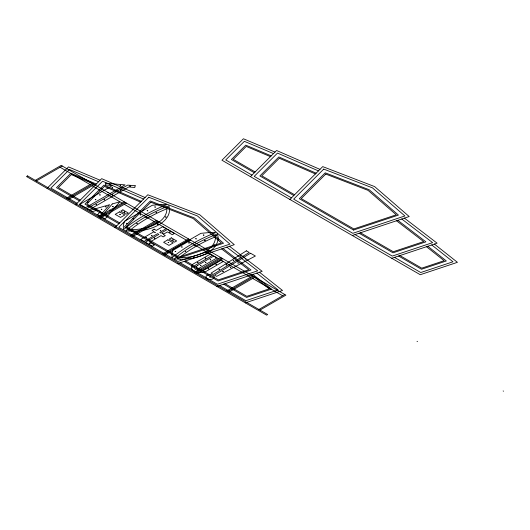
<?xml version="1.0" encoding="UTF-8"?>
<svg xmlns="http://www.w3.org/2000/svg" width="530" height="530" viewBox="0 0 530 530"><rect width="100%" height="100%" fill="white"/><g stroke="black" fill="none" stroke-linecap="round" stroke-linejoin="round"><path stroke-width="0.79" d="M47.044 188.382L68.509 166.917L100.11 180.227M75.518 204.819L101.68 178.656L145.054 197.524M114.977 227.602L147.81 194.768L199.697 214.736L234.286 244.688L177.411 263.648M250.425 176.662L276.587 150.5L319.961 169.368M289.883 199.446L322.717 166.612L374.604 186.58L409.193 216.538L352.317 235.492M35.272 180.352L61.169 165.4L285.882 295.137L259.985 310.083M36.345 180.969L62.242 166.016M66.303 198.266L92.2 183.314M67.376 198.882L93.273 183.936M68.443 199.505L94.34 184.553M98.408 216.803L124.305 201.851M99.474 217.419L125.371 202.467M100.548 218.035L126.445 203.083M130.506 235.333L156.403 220.381M131.579 235.949L157.476 221.003M132.679 236.552L158.543 221.619M162.611 253.87L188.508 238.917M163.677 254.486L189.574 239.534M164.75 255.102L190.648 240.15M194.709 272.4L220.606 257.447M195.782 273.016L221.679 258.07M196.849 273.639L222.746 258.686M226.814 290.937L252.711 275.984M227.88 291.553L253.777 276.6M228.953 292.169L254.85 277.216M258.912 309.467L284.809 294.514M178.656 258.19L223.514 243.237L194.238 217.883L150.328 200.983L124.431 226.88L178.789 258.269M353.563 230.033L398.421 215.081L369.145 189.733L325.235 172.826L299.337 198.73L353.695 230.113M216.869 286.432L262.184 271.327L229.51 246.284M245.344 302.868L282.517 290.473L259.475 272.228M391.776 258.276L437.098 243.171L404.417 218.128M417.024 341.313L417.547 341.512M275.024 152.07L243.416 138.767L221.951 160.226L420.25 274.712L457.423 262.323L434.381 244.072M273.5 153.587L244.356 141.325L225.734 159.941L251.988 175.099M271.214 155.873L245.761 145.154L231.411 159.51L254.34 172.747M270.452 156.635L246.231 146.432L233.299 159.364L255.122 171.965M98.593 181.744L69.443 169.474L50.827 188.097L77.082 203.255M96.308 184.029L70.854 173.31L56.498 187.666L79.434 200.903M95.546 184.791L71.318 174.589L58.393 187.521L80.215 200.121M318.437 170.892L277.501 153.084L254.208 176.377L291.447 197.882M316.152 173.177L278.866 156.959L259.879 175.947L293.799 195.53M315.39 173.939L279.323 158.251L261.774 175.801L294.581 194.748M143.531 199.048L102.588 181.24L79.301 204.534L116.54 226.032M141.245 201.334L103.959 185.116L84.972 204.103L118.892 223.686M140.483 202.096L104.41 186.408L86.86 203.957L119.674 222.898M360.46 232.783L393.273 251.723L423.669 241.594L396.5 220.765M399.918 255.559L421.741 268.16L444.14 260.7L426.471 246.708M359.101 233.233L393.022 252.817L425.908 241.852L397.818 220.328M398.56 256.017L421.496 269.253L446.353 260.965L427.789 246.271M355.034 234.591L392.279 256.089L432.619 242.641L401.78 219.009M394.492 257.368L420.747 272.526L452.998 261.78L431.745 244.953M60.102 167.255L90.06 184.553M92.2 185.785L122.165 203.083M124.305 204.322L154.263 221.619M156.403 222.852L186.368 240.15M188.508 241.388L218.466 258.686M220.606 259.919L250.571 277.216M252.711 278.455L282.669 295.753M185.553 260.932L218.367 279.88L248.762 269.75L221.586 248.921M225.011 283.716L246.834 296.316L269.227 288.85L251.565 274.865M184.195 261.389L218.115 280.973L250.995 270.008L222.911 248.484M223.653 284.166L246.589 297.409L271.446 289.122L252.883 274.427M180.127 262.748L217.366 284.246L257.712 270.797L226.873 247.165M219.586 285.524L245.84 300.682L278.091 289.936L256.838 273.109M503.149 390.935L503.5 391.233M123.921 222.845L123.291 226.204L123.543 229.583A172.886 99.812 0 0 1 166.771 204.626L160.921 204.481L152.276 205.276L124.669 221.209L123.921 222.845M172.528 250.909L171.899 254.268L172.151 257.646A172.886 99.812 0 0 1 215.379 232.683L209.529 232.544L200.877 233.339L173.277 249.272L172.528 250.909M135.19 185.752L134.799 187.487L128.75 186.964L89.239 209.774L87.099 208.542L127.69 185.109L135.19 185.752M105.854 183.221L105.404 184.95L112.367 185.553L79.818 204.341L85.602 207.674L125.08 184.884L105.854 183.221M87.49 201.903L88.073 201.99L87.49 201.903M95.287 199.631L95.864 199.717L95.287 199.631M99.653 194.888L100.236 194.974L99.653 194.888M96.023 204.394L96.606 204.481L96.062 204.355M95.619 209.535L96.195 209.622L95.652 209.496M109.862 184.413L110.445 184.5L109.862 184.413M104.112 199.717L104.695 199.803L104.112 199.717M107.789 192.423L108.372 192.509L107.789 192.423M101.25 209.257L101.833 209.343L101.25 209.257M100.859 212.556L101.442 212.643L100.859 212.556M112.075 187.713L112.651 187.799L112.075 187.713M105.589 206.799L106.172 206.885L105.589 206.799M112.261 195.013L112.844 195.1L112.261 195.013M106.139 213.935L106.722 214.021L106.179 213.895M120.105 185.295L120.681 185.381L120.105 185.295M109.385 210.238L109.962 210.324L109.385 210.238M112.592 206.521L113.175 206.607L112.592 206.521M120.363 190.323L120.946 190.409L120.363 190.323M129.777 186.09L130.36 186.176L129.777 186.09M119.76 214.59L120.343 214.677L119.76 214.59M124.245 212L124.828 212.086L124.245 212M126.643 223.315L127.226 223.402L126.643 223.315M133.05 218.87L133.633 218.956L133.09 218.83M128.638 229.854L129.221 229.94L128.638 229.854M140.099 214.796L140.682 214.882L140.099 214.796M136.773 223.468L137.356 223.554L136.813 223.428M147.181 210.702L147.764 210.788L147.181 210.702M145.969 217.658L146.552 217.744L146.008 217.618M144.789 228.914L145.372 229L144.789 228.914M154.813 206.978L155.396 207.064L154.813 206.978M156.072 212.311L156.655 212.398L156.072 212.311M145.889 237.506L146.472 237.586L145.889 237.506M151.447 235.598L152.03 235.684L151.447 235.598M157.317 224.216L157.9 224.303L157.317 224.216M149.619 243.489L150.195 243.575L149.652 243.449M154.747 232.378L155.33 232.465L154.786 232.339M167.314 207.502L167.897 207.588L167.314 207.502M154.316 238.109L154.899 238.195L154.316 238.109M165.506 216.962L166.089 217.048L165.506 216.962M160.292 230.49L160.875 230.57L160.332 230.451M162.438 233.412L163.021 233.498L162.438 233.412M169.534 232.001L170.117 232.087L169.534 232.001M168.129 242.541L168.712 242.627L168.129 242.541M172.654 239.964L173.237 240.05L172.654 239.964M175.172 251.379L175.748 251.465L175.172 251.379M181.578 246.94L182.154 247.026L181.578 246.94M177.166 257.918L177.749 258.004L177.166 257.918M188.627 242.866L189.203 242.952L188.627 242.866M185.301 251.538L185.878 251.624L185.341 251.498M195.709 238.772L196.285 238.858L195.709 238.772M194.497 245.721L195.08 245.807L194.536 245.681M193.317 256.984L193.9 257.07L193.317 256.984M203.341 235.042L203.924 235.128L203.341 235.042M192.602 267.054L193.185 267.14L192.602 267.054M204.6 240.381L205.183 240.468L204.6 240.381M197.452 262.562L198.035 262.648L197.452 262.562M205.845 252.287L206.428 252.373L205.885 252.247M200.539 265.358L201.122 265.444L200.578 265.318M205.243 258.077L205.826 258.163L205.243 258.077M215.843 235.572L216.425 235.658L215.843 235.572M200.413 271.691L200.989 271.777L200.413 271.691M205.355 262.569L205.931 262.655L205.355 262.569M214.034 245.026L214.617 245.112L214.034 245.026M210.178 259.786L210.755 259.872L210.218 259.746M208.177 268.763L208.76 268.849L208.217 268.723M209.814 277.011L210.397 277.097L209.853 276.971M215.915 264.245L216.498 264.324L215.915 264.245M218.996 269.306L219.579 269.392L218.996 269.306M222.719 271.453L223.302 271.539L222.719 271.453M226.118 264.815L226.701 264.901L226.118 264.815M233.18 260.376L233.763 260.455L233.22 260.336M230.272 267.226L230.855 267.312L230.272 267.226M240.388 256.003L240.971 256.089L240.428 255.964M237.804 263.026L238.387 263.105L237.844 262.986M245.218 258.792L245.794 258.878L245.218 258.792M100.382 211.477L97.659 214.637L99.918 215.942L109.637 204.713L90.14 210.297L92.399 211.602L97.878 210.032L100.382 211.477M112.247 203.964L101.27 216.724L105.112 218.943L119.873 201.778L112.247 203.964M148.817 197.253L118.76 227.31L177.908 261.462L229.974 244.111L197.511 215.995L148.817 197.253M150.831 202.228L126.319 226.741L178.921 257.103L221.368 242.952L193.145 218.519L150.831 202.228M323.724 169.096L293.666 199.161L352.821 233.313L404.887 215.955L372.424 187.839L323.724 169.096M325.738 174.072L301.232 198.584L353.828 228.947L396.274 214.802L368.058 190.363L325.738 174.072M197.61 265.417L197.22 265.669A4.538 2.623 0 0 0 197.61 269.121L216.896 257.984L213.683 256.136L197.61 265.417M246.39 250.842L211.053 273.149L213.199 274.388L249.239 252.485L246.39 250.842M250.524 253.227L214.484 275.13L216.624 276.362L255.381 256.03L250.524 253.227M27.573 175.9L26.5 176.523L266.616 315.151L267.69 314.535L27.573 175.9M119.475 211.874L115.195 214.345L120.549 217.432L124.828 214.961L119.475 211.874M122.9 209.9L120.76 211.132L126.114 214.219L128.253 212.987L122.9 209.9M154.144 229.172L152.004 230.411L154.144 231.643L140.629 239.447L144.094 241.448L157.609 233.644L158.894 234.386L145.379 242.19L152.342 246.211L154.482 244.973L149.659 242.19L161.034 235.618L163.174 236.857L165.314 235.618L163.174 234.386L167.453 231.915L172.283 234.704L174.423 233.465L167.453 229.444L161.034 233.147L159.749 232.412L166.168 228.702L162.703 226.701L156.284 230.411L154.144 229.172M167.884 239.825L163.604 242.296L168.957 245.383L173.237 242.912L167.884 239.825M171.309 237.844L169.169 239.083L174.522 242.17L176.662 240.938L171.309 237.844M210.258 254.155L193.139 264.039A9.162 5.293 0 0 0 193.96 270.982A9.162 5.293 0 0 0 205.978 271.453L223.103 261.568L220.964 260.336L203.838 270.221A6.208 3.584 0 0 1 196.133 269.724A6.208 3.584 0 0 1 195.278 265.278L212.398 255.394L210.258 254.155M131.632 231.173L125.683 230.815A155.88 90.001 0 0 1 168.911 205.859L169.527 209.297A37.08 21.405 0 0 1 131.632 231.173M180.24 259.236L174.29 258.878A155.88 90.001 0 0 1 217.519 233.922L218.135 237.354A37.08 21.405 0 0 1 180.24 259.236M207.727 279.105A4.24 2.445 0 0 0 214.305 277.23A4.24 2.445 0 0 0 208.204 274.878A4.24 2.445 0 0 0 207.727 279.105M215.438 236.837A155.88 90.001 0 0 0 179.345 257.679A35.185 20.312 0 0 0 215.438 236.837M130.738 229.616A35.185 20.312 0 0 0 166.837 208.78A155.88 90.001 0 0 0 130.738 229.616"/></g></svg>
